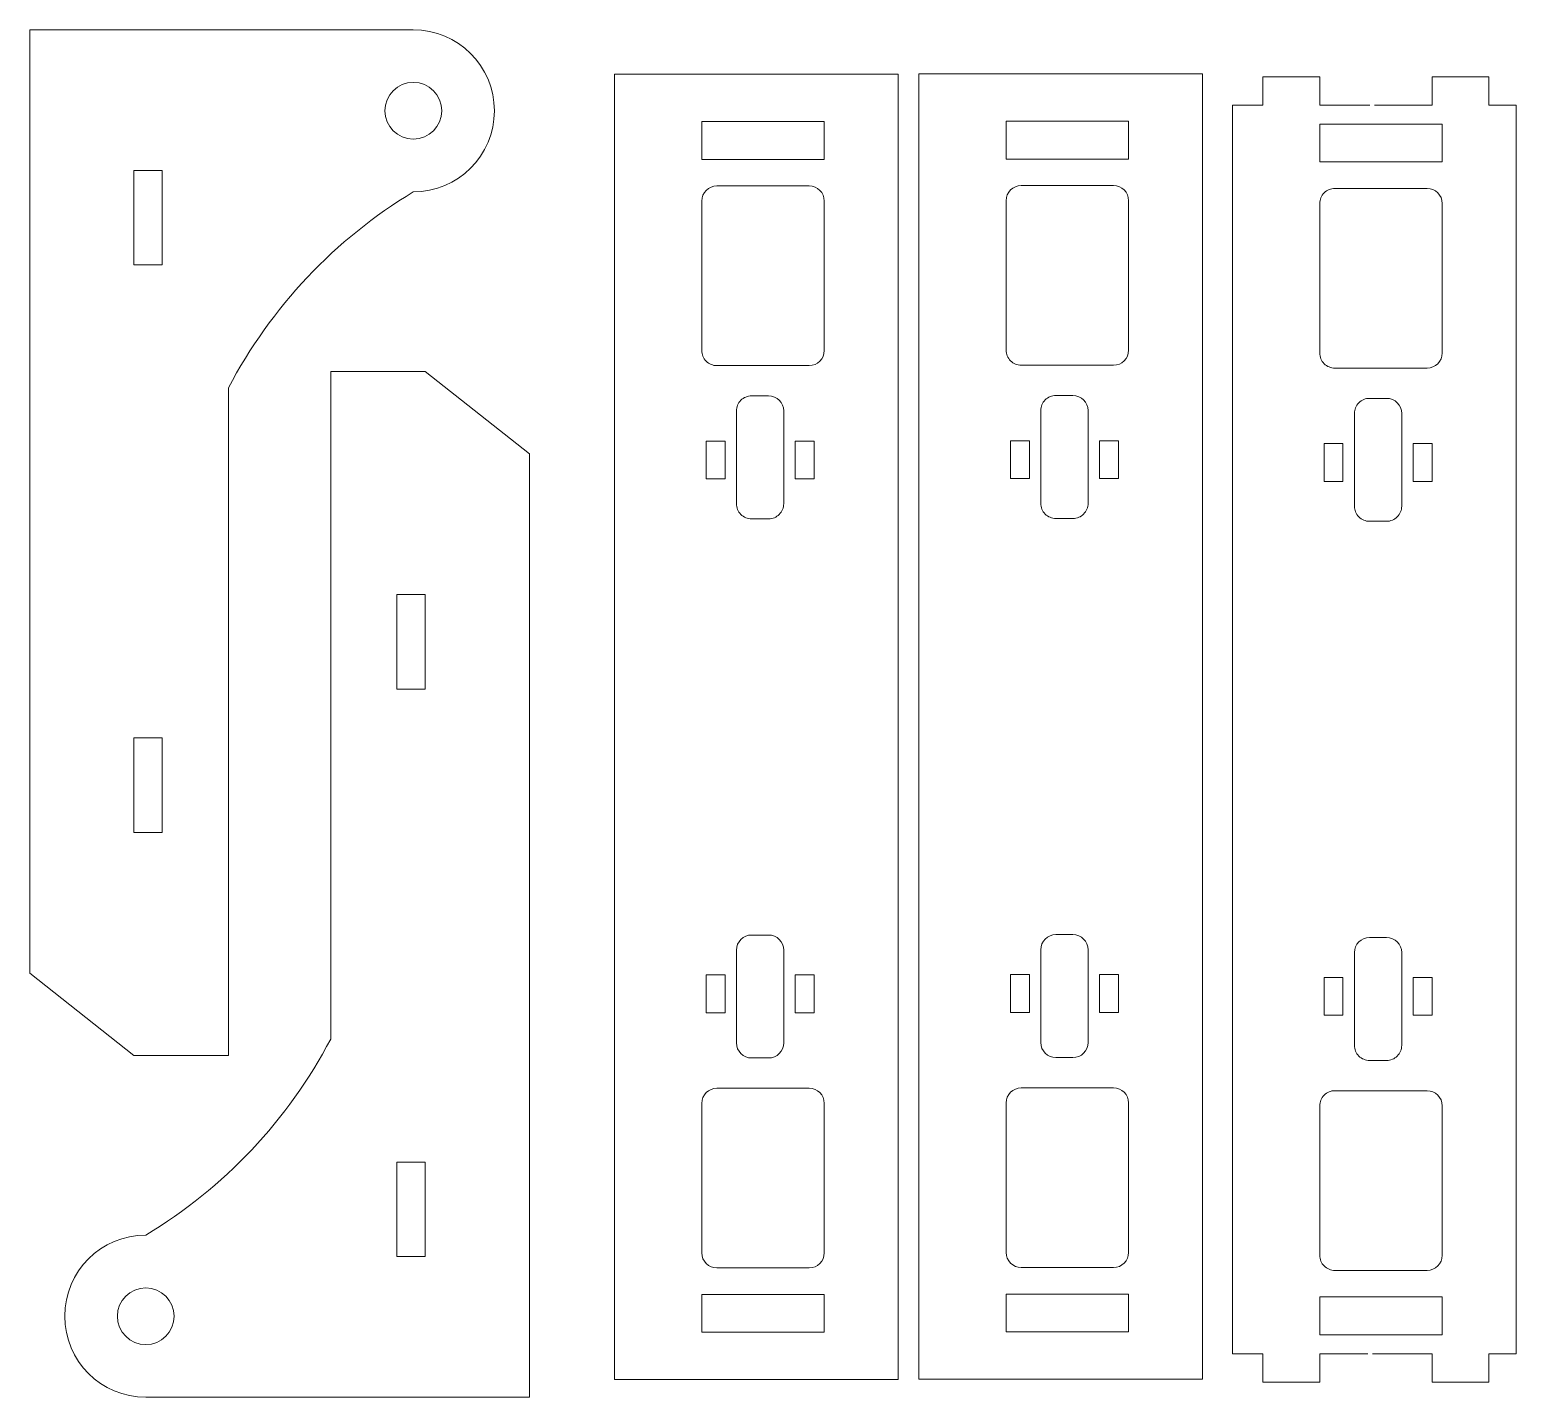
# Model space of a CAD drawing. Header units: centimetres. Extents: x -259 to 261, y 17 to 228.
# Drawn here: x -71.19 to -52.81, y 65.97 to 82.88 of the extents above; entities that cross this region are included whole.
import ezdxf

# ---------------------------------------------------------------- set-up
doc = ezdxf.new("R2010")
doc.units = ezdxf.units.CM
doc.header["$MEASUREMENT"] = 0
doc.layers.add('layer 1', color=7, linetype='Continuous')

msp = doc.modelspace()

# ---------------------------------------------------------------- linework, layer by layer
at = {"layer": 'layer 1', "color": 250, "lineweight": 9}
for points, knots in [([(-66.44834, 82.88438), (-66.44834, 82.88438), (-71.19217, 82.88438), (-71.19217, 82.88438), (-71.19217, 82.88438), (-71.19217, 82.88438), (-71.19217, 71.21527), (-71.19217, 71.21527)], [0, 0, 0, 0, 0.33333333, 0.33333333, 0.33333333, 0.33333333, 1, 1, 1, 1]), ([(-68.73516, 78.45377), (-68.20861, 79.45572), (-67.41771, 80.29474), (-66.44834, 80.87896), (-66.44834, 80.87896), (-65.89453, 80.87896), (-65.44558, 81.32816), (-65.44558, 81.88192), (-65.44558, 81.88192), (-65.44558, 82.43568), (-65.89453, 82.88438), (-66.44834, 82.88438)], [0, 0, 0, 0, 0.25, 0.25, 0.25, 0.25, 0.5, 0.5, 0.5, 0.5, 1, 1, 1, 1]), ([(-66.79928, 81.88192), (-66.79928, 81.68803), (-66.64213, 81.53068), (-66.44834, 81.53068), (-66.44834, 81.53068), (-66.25445, 81.53068), (-66.0973, 81.68803), (-66.0973, 81.88192), (-66.0973, 81.88192), (-66.0973, 82.07581), (-66.25445, 82.23265), (-66.44834, 82.23265), (-66.44834, 82.23265), (-66.64213, 82.23265), (-66.79928, 82.07581), (-66.79928, 81.88192)], [0, 0, 0, 0, 0.2, 0.2, 0.2, 0.2, 0.4, 0.4, 0.4, 0.4, 0.6, 0.6, 0.6, 0.6, 1, 1, 1, 1]), ([(-60.45033, 82.33378), (-60.45033, 82.33378), (-61.49191, 82.33378), (-61.49191, 82.33378), (-61.49191, 82.33378), (-61.49191, 82.33378), (-62.88082, 82.33378), (-62.88082, 82.33378), (-62.88082, 82.33378), (-62.88082, 82.33378), (-63.96035, 82.33378), (-63.96035, 82.33378), (-63.96035, 82.33378), (-63.96035, 82.33378), (-63.96035, 66.18777), (-63.96035, 66.18777), (-63.96035, 66.18777), (-63.96035, 66.18777), (-62.88074, 66.18777), (-62.88074, 66.18777), (-62.88074, 66.18777), (-62.88074, 66.18777), (-61.49191, 66.18777), (-61.49191, 66.18777), (-61.49191, 66.18777), (-61.49191, 66.18777), (-60.45033, 66.18776), (-60.45033, 66.18776), (-60.45033, 66.18776), (-60.45033, 71.56976), (-60.45033, 76.95178), (-60.45033, 82.33378)], [0, 0, 0, 0, 0.11111111, 0.11111111, 0.11111111, 0.11111111, 0.22222222, 0.22222222, 0.22222222, 0.22222222, 0.33333333, 0.33333333, 0.33333333, 0.33333333, 0.44444444, 0.44444444, 0.44444444, 0.44444444, 0.55555556, 0.55555556, 0.55555556, 0.55555556, 0.66666667, 0.66666667, 0.66666667, 0.66666667, 0.77777778, 0.77777778, 0.77777778, 0.77777778, 1, 1, 1, 1]), ([(-56.68649, 82.33822), (-56.68649, 82.33822), (-57.72807, 82.33822), (-57.72807, 82.33822), (-57.72807, 82.33822), (-57.72807, 82.33822), (-59.11698, 82.33822), (-59.11698, 82.33822), (-59.11698, 82.33822), (-59.11698, 82.33822), (-60.19651, 82.33822), (-60.19651, 82.33822), (-60.19651, 82.33822), (-60.19651, 82.33822), (-60.19651, 66.19221), (-60.19651, 66.19221), (-60.19651, 66.19221), (-60.19651, 66.19221), (-59.1169, 66.19221), (-59.1169, 66.19221), (-59.1169, 66.19221), (-59.1169, 66.19221), (-57.72807, 66.19221), (-57.72807, 66.19221), (-57.72807, 66.19221), (-57.72807, 66.19221), (-56.68649, 66.1922), (-56.68649, 66.1922), (-56.68649, 66.1922), (-56.68649, 71.5742), (-56.68649, 76.95622), (-56.68649, 82.33822)], [0, 0, 0, 0, 0.11111111, 0.11111111, 0.11111111, 0.11111111, 0.22222222, 0.22222222, 0.22222222, 0.22222222, 0.33333333, 0.33333333, 0.33333333, 0.33333333, 0.44444444, 0.44444444, 0.44444444, 0.44444444, 0.55555556, 0.55555556, 0.55555556, 0.55555556, 0.66666667, 0.66666667, 0.66666667, 0.66666667, 0.77777778, 0.77777778, 0.77777778, 0.77777778, 1, 1, 1, 1]), ([(-54.62069, 81.95191), (-54.62069, 81.95191), (-55.2383, 81.95191), (-55.2383, 81.95191), (-55.2383, 81.95191), (-55.2383, 81.95191), (-55.2383, 82.30295), (-55.2383, 82.30295), (-55.2383, 82.30295), (-55.2383, 82.30295), (-55.94033, 82.30295), (-55.94033, 82.30295), (-55.94033, 82.30295), (-55.94033, 82.30295), (-55.94033, 81.95191), (-55.94033, 81.95191), (-55.94033, 81.95191), (-55.94033, 81.95191), (-56.31791, 81.95191), (-56.31791, 81.95191), (-56.31791, 81.95191), (-56.31791, 81.95191), (-56.31791, 66.50788), (-56.31791, 66.50788), (-56.31791, 66.50788), (-56.31791, 66.50788), (-55.94033, 66.50788), (-55.94033, 66.50788), (-55.94033, 66.50788), (-55.94033, 66.50788), (-55.94033, 66.15694), (-55.94033, 66.15694), (-55.94033, 66.15694), (-55.94033, 66.15694), (-55.2383, 66.15694), (-55.2383, 66.15694), (-55.2383, 66.15694), (-55.2383, 66.15694), (-55.2383, 66.50788), (-55.2383, 66.50788), (-55.2383, 66.50788), (-55.2383, 66.50788), (-54.6453, 66.50788), (-54.6453, 66.50788)], [0, 0, 0, 0, 0.08333333, 0.08333333, 0.08333333, 0.08333333, 0.16666667, 0.16666667, 0.16666667, 0.16666667, 0.25, 0.25, 0.25, 0.25, 0.33333333, 0.33333333, 0.33333333, 0.33333333, 0.41666667, 0.41666667, 0.41666667, 0.41666667, 0.5, 0.5, 0.5, 0.5, 0.58333333, 0.58333333, 0.58333333, 0.58333333, 0.66666667, 0.66666667, 0.66666667, 0.66666667, 0.75, 0.75, 0.75, 0.75, 0.83333333, 0.83333333, 0.83333333, 0.83333333, 1, 1, 1, 1]), ([(-54.58531, 66.50788), (-54.58531, 66.50788), (-53.84968, 66.50788), (-53.84968, 66.50788), (-53.84968, 66.50788), (-53.84968, 66.50788), (-53.84968, 66.15694), (-53.84968, 66.15694), (-53.84968, 66.15694), (-53.84968, 66.15694), (-53.14771, 66.15694), (-53.14771, 66.15694), (-53.14771, 66.15694), (-53.14771, 66.15694), (-53.14771, 66.50788), (-53.14771, 66.50788), (-53.14771, 66.50788), (-53.14771, 66.50788), (-52.80789, 66.50788), (-52.80789, 66.50788), (-52.80789, 66.50788), (-52.80789, 66.50788), (-52.80789, 81.95191), (-52.80789, 81.95191), (-52.80789, 81.95191), (-52.80789, 81.95191), (-53.14771, 81.95191), (-53.14771, 81.95191), (-53.14771, 81.95191), (-53.14771, 81.95191), (-53.14771, 82.30295), (-53.14771, 82.30295), (-53.14771, 82.30295), (-53.14771, 82.30295), (-53.84968, 82.30295), (-53.84968, 82.30295), (-53.84968, 82.30295), (-53.84968, 82.30295), (-53.84968, 81.95191), (-53.84968, 81.95191), (-53.84968, 81.95191), (-53.84968, 81.95191), (-54.56069, 81.95191), (-54.56069, 81.95191)], [0, 0, 0, 0, 0.08333333, 0.08333333, 0.08333333, 0.08333333, 0.16666667, 0.16666667, 0.16666667, 0.16666667, 0.25, 0.25, 0.25, 0.25, 0.33333333, 0.33333333, 0.33333333, 0.33333333, 0.41666667, 0.41666667, 0.41666667, 0.41666667, 0.5, 0.5, 0.5, 0.5, 0.58333333, 0.58333333, 0.58333333, 0.58333333, 0.66666667, 0.66666667, 0.66666667, 0.66666667, 0.75, 0.75, 0.75, 0.75, 0.83333333, 0.83333333, 0.83333333, 0.83333333, 1, 1, 1, 1]), ([(-61.36594, 81.28076), (-61.36594, 81.28076), (-62.88074, 81.28076), (-62.88074, 81.28076), (-62.88074, 81.28076), (-62.88074, 81.28076), (-62.88074, 81.7488), (-62.88074, 81.7488), (-62.88074, 81.7488), (-62.88074, 81.7488), (-61.36594, 81.7488), (-61.36594, 81.7488), (-61.36594, 81.7488), (-61.36594, 81.7488), (-61.36594, 81.28076), (-61.36594, 81.28076)], [0, 0, 0, 0, 0.2, 0.2, 0.2, 0.2, 0.4, 0.4, 0.4, 0.4, 0.6, 0.6, 0.6, 0.6, 1, 1, 1, 1]), ([(-57.6021, 81.2852), (-57.6021, 81.2852), (-59.1169, 81.2852), (-59.1169, 81.2852), (-59.1169, 81.2852), (-59.1169, 81.2852), (-59.1169, 81.75324), (-59.1169, 81.75324), (-59.1169, 81.75324), (-59.1169, 81.75324), (-57.6021, 81.75324), (-57.6021, 81.75324), (-57.6021, 81.75324), (-57.6021, 81.75324), (-57.6021, 81.2852), (-57.6021, 81.2852)], [0, 0, 0, 0, 0.2, 0.2, 0.2, 0.2, 0.4, 0.4, 0.4, 0.4, 0.6, 0.6, 0.6, 0.6, 1, 1, 1, 1]), ([(-55.2383, 81.71797), (-55.2383, 81.71797), (-53.7235, 81.71797), (-53.7235, 81.71797), (-53.7235, 81.71797), (-53.7235, 81.71797), (-53.7235, 81.24993), (-53.7235, 81.24993), (-53.7235, 81.24993), (-53.7235, 81.24993), (-55.2383, 81.24993), (-55.2383, 81.24993), (-55.2383, 81.24993), (-55.2383, 81.24993), (-55.2383, 81.71797), (-55.2383, 81.71797)], [0, 0, 0, 0, 0.2, 0.2, 0.2, 0.2, 0.4, 0.4, 0.4, 0.4, 0.6, 0.6, 0.6, 0.6, 1, 1, 1, 1]), ([(-69.90517, 81.14492), (-69.90517, 81.14492), (-69.90517, 79.97497), (-69.90517, 79.97497), (-69.90517, 79.97497), (-69.90517, 79.97497), (-69.55418, 79.97497), (-69.55418, 79.97497), (-69.55418, 79.97497), (-69.55418, 79.97497), (-69.55418, 81.14492), (-69.55418, 81.14492), (-69.55418, 81.14492), (-69.55418, 81.14492), (-69.90517, 81.14492), (-69.90517, 81.14492)], [0, 0, 0, 0, 0.2, 0.2, 0.2, 0.2, 0.4, 0.4, 0.4, 0.4, 0.6, 0.6, 0.6, 0.6, 1, 1, 1, 1]), ([(-61.36594, 78.91674), (-61.36594, 78.91674), (-61.36594, 80.76532), (-61.36594, 80.76532), (-61.36594, 80.76532), (-61.36594, 80.86872), (-61.44979, 80.95252), (-61.55313, 80.95252), (-61.55313, 80.95252), (-61.55313, 80.95252), (-62.69355, 80.95252), (-62.69355, 80.95252), (-62.69355, 80.95252), (-62.79691, 80.95252), (-62.88074, 80.86868), (-62.88074, 80.76532), (-62.88074, 80.76532), (-62.88074, 80.76532), (-62.88074, 78.91674), (-62.88074, 78.91674), (-62.88074, 78.91674), (-62.88074, 78.86705), (-62.86105, 78.81944), (-62.82592, 78.78437), (-62.82592, 78.78437), (-62.79085, 78.74929), (-62.74324, 78.72955), (-62.69355, 78.72955), (-62.69355, 78.72955), (-62.69355, 78.72955), (-61.55313, 78.72955), (-61.55313, 78.72955), (-61.55313, 78.72955), (-61.44979, 78.72955), (-61.36594, 78.81335), (-61.36594, 78.91674)], [0, 0, 0, 0, 0.1, 0.1, 0.1, 0.1, 0.2, 0.2, 0.2, 0.2, 0.3, 0.3, 0.3, 0.3, 0.4, 0.4, 0.4, 0.4, 0.5, 0.5, 0.5, 0.5, 0.6, 0.6, 0.6, 0.6, 0.7, 0.7, 0.7, 0.7, 0.8, 0.8, 0.8, 0.8, 1, 1, 1, 1]), ([(-57.6021, 78.92118), (-57.6021, 78.92118), (-57.6021, 80.76976), (-57.6021, 80.76976), (-57.6021, 80.76976), (-57.6021, 80.87316), (-57.68595, 80.95696), (-57.78929, 80.95696), (-57.78929, 80.95696), (-57.78929, 80.95696), (-58.92971, 80.95696), (-58.92971, 80.95696), (-58.92971, 80.95696), (-59.03307, 80.95696), (-59.1169, 80.87312), (-59.1169, 80.76976), (-59.1169, 80.76976), (-59.1169, 80.76976), (-59.1169, 78.92118), (-59.1169, 78.92118), (-59.1169, 78.92118), (-59.1169, 78.87149), (-59.09721, 78.82388), (-59.06208, 78.78881), (-59.06208, 78.78881), (-59.02701, 78.75373), (-58.9794, 78.73399), (-58.92971, 78.73399), (-58.92971, 78.73399), (-58.92971, 78.73399), (-57.78929, 78.73399), (-57.78929, 78.73399), (-57.78929, 78.73399), (-57.68595, 78.73399), (-57.6021, 78.81779), (-57.6021, 78.92118)], [0, 0, 0, 0, 0.1, 0.1, 0.1, 0.1, 0.2, 0.2, 0.2, 0.2, 0.3, 0.3, 0.3, 0.3, 0.4, 0.4, 0.4, 0.4, 0.5, 0.5, 0.5, 0.5, 0.6, 0.6, 0.6, 0.6, 0.7, 0.7, 0.7, 0.7, 0.8, 0.8, 0.8, 0.8, 1, 1, 1, 1]), ([(-55.05111, 80.92169), (-55.1008, 80.92169), (-55.14841, 80.90199), (-55.18348, 80.86687), (-55.18348, 80.86687), (-55.21861, 80.8318), (-55.2383, 80.78418), (-55.2383, 80.73449)], [0, 0, 0, 0, 0.33333333, 0.33333333, 0.33333333, 0.33333333, 1, 1, 1, 1]), ([(-55.2383, 78.88591), (-55.2383, 78.83622), (-55.21861, 78.78861), (-55.18348, 78.75354), (-55.18348, 78.75354), (-55.14841, 78.71846), (-55.1008, 78.69872), (-55.05111, 78.69872)], [0, 0, 0, 0, 0.33333333, 0.33333333, 0.33333333, 0.33333333, 1, 1, 1, 1]), ([(-69.7567, 65.96909), (-69.7567, 65.96909), (-65.01292, 65.96909), (-65.01292, 65.96909), (-65.01292, 65.96909), (-65.01292, 65.96909), (-65.01292, 77.63814), (-65.01292, 77.63814), (-65.01292, 77.63814), (-65.01292, 77.63814), (-66.30013, 78.65588), (-66.30013, 78.65588), (-66.30013, 78.65588), (-66.30013, 78.65588), (-67.47009, 78.65588), (-67.47009, 78.65588), (-67.47009, 78.65588), (-67.47009, 78.65588), (-67.47009, 70.39984), (-67.47009, 70.39984)], [0, 0, 0, 0, 0.16666667, 0.16666667, 0.16666667, 0.16666667, 0.33333333, 0.33333333, 0.33333333, 0.33333333, 0.5, 0.5, 0.5, 0.5, 0.66666667, 0.66666667, 0.66666667, 0.66666667, 1, 1, 1, 1]), ([(-71.19217, 71.21527), (-71.19217, 71.21527), (-69.90517, 70.19759), (-69.90517, 70.19759), (-69.90517, 70.19759), (-69.90517, 70.19759), (-68.73516, 70.19759), (-68.73516, 70.19759), (-68.73516, 70.19759), (-68.73516, 70.19759), (-68.73516, 78.45377), (-68.73516, 78.45377)], [0, 0, 0, 0, 0.25, 0.25, 0.25, 0.25, 0.5, 0.5, 0.5, 0.5, 1, 1, 1, 1]), ([(-62.26506, 76.83473), (-62.3147, 76.83473), (-62.36231, 76.85447), (-62.39743, 76.88955), (-62.39743, 76.88955), (-62.4325, 76.92472), (-62.4522, 76.97228), (-62.4522, 77.02197), (-62.4522, 77.02197), (-62.4522, 77.02197), (-62.4522, 78.16853), (-62.4522, 78.16853), (-62.4522, 78.16853), (-62.4522, 78.21822), (-62.4325, 78.26583), (-62.39743, 78.30095), (-62.39743, 78.30095), (-62.36231, 78.33603), (-62.3147, 78.35577), (-62.26506, 78.35577), (-62.26506, 78.35577), (-62.26506, 78.35577), (-62.05441, 78.35577), (-62.05441, 78.35577), (-62.05441, 78.35577), (-61.95107, 78.35577), (-61.86722, 78.27197), (-61.86722, 78.16853), (-61.86722, 78.16853), (-61.86722, 78.16853), (-61.86722, 77.02197), (-61.86722, 77.02197), (-61.86722, 77.02197), (-61.86722, 76.97228), (-61.88696, 76.92472), (-61.92209, 76.88955), (-61.92209, 76.88955), (-61.95721, 76.85447), (-62.00477, 76.83473), (-62.05441, 76.83473), (-62.05441, 76.83473), (-62.05441, 76.83473), (-62.26506, 76.83473), (-62.26506, 76.83473)], [0, 0, 0, 0, 0.08333333, 0.08333333, 0.08333333, 0.08333333, 0.16666667, 0.16666667, 0.16666667, 0.16666667, 0.25, 0.25, 0.25, 0.25, 0.33333333, 0.33333333, 0.33333333, 0.33333333, 0.41666667, 0.41666667, 0.41666667, 0.41666667, 0.5, 0.5, 0.5, 0.5, 0.58333333, 0.58333333, 0.58333333, 0.58333333, 0.66666667, 0.66666667, 0.66666667, 0.66666667, 0.75, 0.75, 0.75, 0.75, 0.83333333, 0.83333333, 0.83333333, 0.83333333, 1, 1, 1, 1]), ([(-58.50122, 76.83917), (-58.55086, 76.83917), (-58.59847, 76.85891), (-58.63359, 76.89399), (-58.63359, 76.89399), (-58.66866, 76.92916), (-58.68836, 76.97672), (-58.68836, 77.02641), (-58.68836, 77.02641), (-58.68836, 77.02641), (-58.68836, 78.17297), (-58.68836, 78.17297), (-58.68836, 78.17297), (-58.68836, 78.22266), (-58.66866, 78.27027), (-58.63359, 78.30539), (-58.63359, 78.30539), (-58.59847, 78.34047), (-58.55086, 78.36021), (-58.50122, 78.36021), (-58.50122, 78.36021), (-58.50122, 78.36021), (-58.29057, 78.36021), (-58.29057, 78.36021), (-58.29057, 78.36021), (-58.18723, 78.36021), (-58.10338, 78.27641), (-58.10338, 78.17297), (-58.10338, 78.17297), (-58.10338, 78.17297), (-58.10338, 77.02641), (-58.10338, 77.02641), (-58.10338, 77.02641), (-58.10338, 76.97672), (-58.12312, 76.92916), (-58.15825, 76.89399), (-58.15825, 76.89399), (-58.19337, 76.85891), (-58.24093, 76.83917), (-58.29057, 76.83917), (-58.29057, 76.83917), (-58.29057, 76.83917), (-58.50122, 76.83917), (-58.50122, 76.83917)], [0, 0, 0, 0, 0.08333333, 0.08333333, 0.08333333, 0.08333333, 0.16666667, 0.16666667, 0.16666667, 0.16666667, 0.25, 0.25, 0.25, 0.25, 0.33333333, 0.33333333, 0.33333333, 0.33333333, 0.41666667, 0.41666667, 0.41666667, 0.41666667, 0.5, 0.5, 0.5, 0.5, 0.58333333, 0.58333333, 0.58333333, 0.58333333, 0.66666667, 0.66666667, 0.66666667, 0.66666667, 0.75, 0.75, 0.75, 0.75, 0.83333333, 0.83333333, 0.83333333, 0.83333333, 1, 1, 1, 1]), ([(-54.80976, 78.1377), (-54.80976, 78.18739), (-54.79006, 78.235), (-54.75499, 78.27012), (-54.75499, 78.27012), (-54.71987, 78.3052), (-54.67226, 78.32494), (-54.62262, 78.32494)], [0, 0, 0, 0, 0.33333333, 0.33333333, 0.33333333, 0.33333333, 1, 1, 1, 1]), ([(-62.59335, 77.32809), (-62.59335, 77.32809), (-62.59335, 77.79607), (-62.59335, 77.79607), (-62.59335, 77.79607), (-62.59335, 77.79607), (-62.82734, 77.79607), (-62.82734, 77.79607), (-62.82734, 77.79607), (-62.82734, 77.79607), (-62.82734, 77.32809), (-62.82734, 77.32809), (-62.82734, 77.32809), (-62.82734, 77.32809), (-62.59335, 77.32809), (-62.59335, 77.32809)], [0, 0, 0, 0, 0.2, 0.2, 0.2, 0.2, 0.4, 0.4, 0.4, 0.4, 0.6, 0.6, 0.6, 0.6, 1, 1, 1, 1]), ([(-61.49212, 77.32809), (-61.49212, 77.32809), (-61.72616, 77.32809), (-61.72616, 77.32809), (-61.72616, 77.32809), (-61.72616, 77.32809), (-61.72616, 77.79607), (-61.72616, 77.79607), (-61.72616, 77.79607), (-61.72616, 77.79607), (-61.49212, 77.79607), (-61.49212, 77.79607), (-61.49212, 77.79607), (-61.49212, 77.79607), (-61.49212, 77.32809), (-61.49212, 77.32809)], [0, 0, 0, 0, 0.2, 0.2, 0.2, 0.2, 0.4, 0.4, 0.4, 0.4, 0.6, 0.6, 0.6, 0.6, 1, 1, 1, 1]), ([(-58.82951, 77.33253), (-58.82951, 77.33253), (-58.82951, 77.80051), (-58.82951, 77.80051), (-58.82951, 77.80051), (-58.82951, 77.80051), (-59.0635, 77.80051), (-59.0635, 77.80051), (-59.0635, 77.80051), (-59.0635, 77.80051), (-59.0635, 77.33253), (-59.0635, 77.33253), (-59.0635, 77.33253), (-59.0635, 77.33253), (-58.82951, 77.33253), (-58.82951, 77.33253)], [0, 0, 0, 0, 0.2, 0.2, 0.2, 0.2, 0.4, 0.4, 0.4, 0.4, 0.6, 0.6, 0.6, 0.6, 1, 1, 1, 1]), ([(-57.72828, 77.33253), (-57.72828, 77.33253), (-57.96232, 77.33253), (-57.96232, 77.33253), (-57.96232, 77.33253), (-57.96232, 77.33253), (-57.96232, 77.80051), (-57.96232, 77.80051), (-57.96232, 77.80051), (-57.96232, 77.80051), (-57.72828, 77.80051), (-57.72828, 77.80051), (-57.72828, 77.80051), (-57.72828, 77.80051), (-57.72828, 77.33253), (-57.72828, 77.33253)], [0, 0, 0, 0, 0.2, 0.2, 0.2, 0.2, 0.4, 0.4, 0.4, 0.4, 0.6, 0.6, 0.6, 0.6, 1, 1, 1, 1]), ([(-54.95091, 77.76524), (-54.95091, 77.76524), (-55.1849, 77.76524), (-55.1849, 77.76524), (-55.1849, 77.76524), (-55.1849, 77.76524), (-55.1849, 77.29726), (-55.1849, 77.29726), (-55.1849, 77.29726), (-55.1849, 77.29726), (-54.95091, 77.29726), (-54.95091, 77.29726), (-54.95091, 77.29726), (-54.95091, 77.29726), (-54.95091, 77.76524), (-54.95091, 77.76524)], [0, 0, 0, 0, 0.2, 0.2, 0.2, 0.2, 0.4, 0.4, 0.4, 0.4, 0.6, 0.6, 0.6, 0.6, 1, 1, 1, 1]), ([(-54.08372, 77.76524), (-54.08372, 77.76524), (-53.84968, 77.76524), (-53.84968, 77.76524), (-53.84968, 77.76524), (-53.84968, 77.76524), (-53.84968, 77.29726), (-53.84968, 77.29726), (-53.84968, 77.29726), (-53.84968, 77.29726), (-54.08372, 77.29726), (-54.08372, 77.29726), (-54.08372, 77.29726), (-54.08372, 77.29726), (-54.08372, 77.76524), (-54.08372, 77.76524)], [0, 0, 0, 0, 0.2, 0.2, 0.2, 0.2, 0.4, 0.4, 0.4, 0.4, 0.6, 0.6, 0.6, 0.6, 1, 1, 1, 1]), ([(-54.62262, 76.8039), (-54.67226, 76.8039), (-54.71987, 76.82364), (-54.75499, 76.85872), (-54.75499, 76.85872), (-54.79006, 76.89389), (-54.80976, 76.94145), (-54.80976, 76.99114)], [0, 0, 0, 0, 0.33333333, 0.33333333, 0.33333333, 0.33333333, 1, 1, 1, 1]), ([(-54.22478, 76.99114), (-54.22478, 76.94145), (-54.24452, 76.89389), (-54.27965, 76.85872), (-54.27965, 76.85872), (-54.31477, 76.82364), (-54.36233, 76.8039), (-54.41197, 76.8039)], [0, 0, 0, 0, 0.33333333, 0.33333333, 0.33333333, 0.33333333, 1, 1, 1, 1]), ([(-66.65086, 74.72838), (-66.65086, 74.72838), (-66.65086, 75.89838), (-66.65086, 75.89838), (-66.65086, 75.89838), (-66.65086, 75.89838), (-66.30013, 75.89838), (-66.30013, 75.89838), (-66.30013, 75.89838), (-66.30013, 75.89838), (-66.30013, 74.72838), (-66.30013, 74.72838), (-66.30013, 74.72838), (-66.30013, 74.72838), (-66.65086, 74.72838), (-66.65086, 74.72838)], [0, 0, 0, 0, 0.2, 0.2, 0.2, 0.2, 0.4, 0.4, 0.4, 0.4, 0.6, 0.6, 0.6, 0.6, 1, 1, 1, 1]), ([(-69.55418, 74.12519), (-69.55418, 74.12519), (-69.55418, 72.95523), (-69.55418, 72.95523), (-69.55418, 72.95523), (-69.55418, 72.95523), (-69.90517, 72.95523), (-69.90517, 72.95523), (-69.90517, 72.95523), (-69.90517, 72.95523), (-69.90517, 74.12519), (-69.90517, 74.12519), (-69.90517, 74.12519), (-69.90517, 74.12519), (-69.55418, 74.12519), (-69.55418, 74.12519)], [0, 0, 0, 0, 0.2, 0.2, 0.2, 0.2, 0.4, 0.4, 0.4, 0.4, 0.6, 0.6, 0.6, 0.6, 1, 1, 1, 1]), ([(-62.26506, 70.16572), (-62.36818, 70.16572), (-62.4522, 70.24953), (-62.4522, 70.35297), (-62.4522, 70.35297), (-62.4522, 70.35297), (-62.4522, 71.49958), (-62.4522, 71.49958), (-62.4522, 71.49958), (-62.4522, 71.60292), (-62.36845, 71.68677), (-62.26506, 71.68677), (-62.26506, 71.68677), (-62.26506, 71.68677), (-62.05441, 71.68677), (-62.05441, 71.68677), (-62.05441, 71.68677), (-61.95107, 71.68677), (-61.86722, 71.60292), (-61.86722, 71.49958), (-61.86722, 71.49958), (-61.86722, 71.49958), (-61.86722, 70.35297), (-61.86722, 70.35297), (-61.86722, 70.35297), (-61.86722, 70.24963), (-61.95134, 70.16572), (-62.05441, 70.16572), (-62.05441, 70.16572), (-62.05441, 70.16572), (-62.26506, 70.16572), (-62.26506, 70.16572)], [0, 0, 0, 0, 0.11111111, 0.11111111, 0.11111111, 0.11111111, 0.22222222, 0.22222222, 0.22222222, 0.22222222, 0.33333333, 0.33333333, 0.33333333, 0.33333333, 0.44444444, 0.44444444, 0.44444444, 0.44444444, 0.55555556, 0.55555556, 0.55555556, 0.55555556, 0.66666667, 0.66666667, 0.66666667, 0.66666667, 0.77777778, 0.77777778, 0.77777778, 0.77777778, 1, 1, 1, 1]), ([(-58.50122, 70.17016), (-58.60434, 70.17016), (-58.68836, 70.25397), (-58.68836, 70.35741), (-58.68836, 70.35741), (-58.68836, 70.35741), (-58.68836, 71.50402), (-58.68836, 71.50402), (-58.68836, 71.50402), (-58.68836, 71.60736), (-58.60461, 71.69121), (-58.50122, 71.69121), (-58.50122, 71.69121), (-58.50122, 71.69121), (-58.29057, 71.69121), (-58.29057, 71.69121), (-58.29057, 71.69121), (-58.18723, 71.69121), (-58.10338, 71.60736), (-58.10338, 71.50402), (-58.10338, 71.50402), (-58.10338, 71.50402), (-58.10338, 70.35741), (-58.10338, 70.35741), (-58.10338, 70.35741), (-58.10338, 70.25407), (-58.1875, 70.17016), (-58.29057, 70.17016), (-58.29057, 70.17016), (-58.29057, 70.17016), (-58.50122, 70.17016), (-58.50122, 70.17016)], [0, 0, 0, 0, 0.11111111, 0.11111111, 0.11111111, 0.11111111, 0.22222222, 0.22222222, 0.22222222, 0.22222222, 0.33333333, 0.33333333, 0.33333333, 0.33333333, 0.44444444, 0.44444444, 0.44444444, 0.44444444, 0.55555556, 0.55555556, 0.55555556, 0.55555556, 0.66666667, 0.66666667, 0.66666667, 0.66666667, 0.77777778, 0.77777778, 0.77777778, 0.77777778, 1, 1, 1, 1]), ([(-62.59335, 70.72548), (-62.59335, 70.72548), (-62.59335, 71.19346), (-62.59335, 71.19346), (-62.59335, 71.19346), (-62.59335, 71.19346), (-62.82734, 71.19346), (-62.82734, 71.19346), (-62.82734, 71.19346), (-62.82734, 71.19346), (-62.82734, 70.72548), (-62.82734, 70.72548), (-62.82734, 70.72548), (-62.82734, 70.72548), (-62.59335, 70.72548), (-62.59335, 70.72548)], [0, 0, 0, 0, 0.2, 0.2, 0.2, 0.2, 0.4, 0.4, 0.4, 0.4, 0.6, 0.6, 0.6, 0.6, 1, 1, 1, 1]), ([(-61.49212, 70.72548), (-61.49212, 70.72548), (-61.72616, 70.72548), (-61.72616, 70.72548), (-61.72616, 70.72548), (-61.72616, 70.72548), (-61.72616, 71.19346), (-61.72616, 71.19346), (-61.72616, 71.19346), (-61.72616, 71.19346), (-61.49212, 71.19346), (-61.49212, 71.19346), (-61.49212, 71.19346), (-61.49212, 71.19346), (-61.49212, 70.72548), (-61.49212, 70.72548)], [0, 0, 0, 0, 0.2, 0.2, 0.2, 0.2, 0.4, 0.4, 0.4, 0.4, 0.6, 0.6, 0.6, 0.6, 1, 1, 1, 1]), ([(-58.82951, 70.72992), (-58.82951, 70.72992), (-58.82951, 71.1979), (-58.82951, 71.1979), (-58.82951, 71.1979), (-58.82951, 71.1979), (-59.0635, 71.1979), (-59.0635, 71.1979), (-59.0635, 71.1979), (-59.0635, 71.1979), (-59.0635, 70.72992), (-59.0635, 70.72992), (-59.0635, 70.72992), (-59.0635, 70.72992), (-58.82951, 70.72992), (-58.82951, 70.72992)], [0, 0, 0, 0, 0.2, 0.2, 0.2, 0.2, 0.4, 0.4, 0.4, 0.4, 0.6, 0.6, 0.6, 0.6, 1, 1, 1, 1]), ([(-57.72828, 70.72992), (-57.72828, 70.72992), (-57.96232, 70.72992), (-57.96232, 70.72992), (-57.96232, 70.72992), (-57.96232, 70.72992), (-57.96232, 71.1979), (-57.96232, 71.1979), (-57.96232, 71.1979), (-57.96232, 71.1979), (-57.72828, 71.1979), (-57.72828, 71.1979), (-57.72828, 71.1979), (-57.72828, 71.1979), (-57.72828, 70.72992), (-57.72828, 70.72992)], [0, 0, 0, 0, 0.2, 0.2, 0.2, 0.2, 0.4, 0.4, 0.4, 0.4, 0.6, 0.6, 0.6, 0.6, 1, 1, 1, 1]), ([(-55.1849, 71.16263), (-55.1849, 71.16263), (-55.1849, 70.69465), (-55.1849, 70.69465), (-55.1849, 70.69465), (-55.1849, 70.69465), (-54.95091, 70.69465), (-54.95091, 70.69465), (-54.95091, 70.69465), (-54.95091, 70.69465), (-54.95091, 71.16263), (-54.95091, 71.16263), (-54.95091, 71.16263), (-54.95091, 71.16263), (-55.1849, 71.16263), (-55.1849, 71.16263)], [0, 0, 0, 0, 0.2, 0.2, 0.2, 0.2, 0.4, 0.4, 0.4, 0.4, 0.6, 0.6, 0.6, 0.6, 1, 1, 1, 1]), ([(-54.08372, 71.16263), (-54.08372, 71.16263), (-53.84968, 71.16263), (-53.84968, 71.16263), (-53.84968, 71.16263), (-53.84968, 71.16263), (-53.84968, 70.69465), (-53.84968, 70.69465), (-53.84968, 70.69465), (-53.84968, 70.69465), (-54.08372, 70.69465), (-54.08372, 70.69465), (-54.08372, 70.69465), (-54.08372, 70.69465), (-54.08372, 71.16263), (-54.08372, 71.16263)], [0, 0, 0, 0, 0.2, 0.2, 0.2, 0.2, 0.4, 0.4, 0.4, 0.4, 0.6, 0.6, 0.6, 0.6, 1, 1, 1, 1]), ([(-54.62262, 70.13489), (-54.67226, 70.13489), (-54.71987, 70.15469), (-54.75499, 70.18981), (-54.75499, 70.18981), (-54.79006, 70.22489), (-54.80976, 70.27245), (-54.80976, 70.32214)], [0, 0, 0, 0, 0.33333333, 0.33333333, 0.33333333, 0.33333333, 1, 1, 1, 1]), ([(-54.22478, 70.32214), (-54.22478, 70.27245), (-54.24452, 70.22489), (-54.27965, 70.18981), (-54.27965, 70.18981), (-54.31477, 70.15469), (-54.36233, 70.13489), (-54.41197, 70.13489)], [0, 0, 0, 0, 0.33333333, 0.33333333, 0.33333333, 0.33333333, 1, 1, 1, 1]), ([(-61.55313, 67.56893), (-61.44979, 67.56893), (-61.36594, 67.65283), (-61.36594, 67.75616), (-61.36594, 67.75616), (-61.36594, 67.75616), (-61.36594, 69.60475), (-61.36594, 69.60475), (-61.36594, 69.60475), (-61.36594, 69.70814), (-61.44979, 69.79195), (-61.55313, 69.79195), (-61.55313, 69.79195), (-61.55313, 69.79195), (-62.69355, 69.79195), (-62.69355, 69.79195), (-62.69355, 69.79195), (-62.79692, 69.79195), (-62.88074, 69.7081), (-62.88074, 69.60475), (-62.88074, 69.60475), (-62.88074, 69.60475), (-62.88074, 67.75616), (-62.88074, 67.75616), (-62.88074, 67.75616), (-62.88074, 67.65282), (-62.79675, 67.56893), (-62.69355, 67.56893), (-62.69355, 67.56893), (-62.69355, 67.56893), (-61.55313, 67.56893), (-61.55313, 67.56893)], [0, 0, 0, 0, 0.11111111, 0.11111111, 0.11111111, 0.11111111, 0.22222222, 0.22222222, 0.22222222, 0.22222222, 0.33333333, 0.33333333, 0.33333333, 0.33333333, 0.44444444, 0.44444444, 0.44444444, 0.44444444, 0.55555556, 0.55555556, 0.55555556, 0.55555556, 0.66666667, 0.66666667, 0.66666667, 0.66666667, 0.77777778, 0.77777778, 0.77777778, 0.77777778, 1, 1, 1, 1]), ([(-57.78929, 67.57337), (-57.68595, 67.57337), (-57.6021, 67.65727), (-57.6021, 67.7606), (-57.6021, 67.7606), (-57.6021, 67.7606), (-57.6021, 69.60919), (-57.6021, 69.60919), (-57.6021, 69.60919), (-57.6021, 69.71258), (-57.68595, 69.79639), (-57.78929, 69.79639), (-57.78929, 69.79639), (-57.78929, 69.79639), (-58.92971, 69.79639), (-58.92971, 69.79639), (-58.92971, 69.79639), (-59.03308, 69.79639), (-59.1169, 69.71254), (-59.1169, 69.60919), (-59.1169, 69.60919), (-59.1169, 69.60919), (-59.1169, 67.7606), (-59.1169, 67.7606), (-59.1169, 67.7606), (-59.1169, 67.65726), (-59.03291, 67.57337), (-58.92971, 67.57337), (-58.92971, 67.57337), (-58.92971, 67.57337), (-57.78929, 67.57337), (-57.78929, 67.57337)], [0, 0, 0, 0, 0.11111111, 0.11111111, 0.11111111, 0.11111111, 0.22222222, 0.22222222, 0.22222222, 0.22222222, 0.33333333, 0.33333333, 0.33333333, 0.33333333, 0.44444444, 0.44444444, 0.44444444, 0.44444444, 0.55555556, 0.55555556, 0.55555556, 0.55555556, 0.66666667, 0.66666667, 0.66666667, 0.66666667, 0.77777778, 0.77777778, 0.77777778, 0.77777778, 1, 1, 1, 1]), ([(-55.05111, 69.76112), (-55.1008, 69.76112), (-55.14841, 69.74142), (-55.18348, 69.7063), (-55.18348, 69.7063), (-55.21861, 69.67123), (-55.2383, 69.62357), (-55.2383, 69.57392)], [0, 0, 0, 0, 0.33333333, 0.33333333, 0.33333333, 0.33333333, 1, 1, 1, 1]), ([(-66.65086, 68.8788), (-66.65086, 68.8788), (-66.65086, 67.70884), (-66.65086, 67.70884), (-66.65086, 67.70884), (-66.65086, 67.70884), (-66.30013, 67.70884), (-66.30013, 67.70884), (-66.30013, 67.70884), (-66.30013, 67.70884), (-66.30013, 68.8788), (-66.30013, 68.8788), (-66.30013, 68.8788), (-66.30013, 68.8788), (-66.65086, 68.8788), (-66.65086, 68.8788)], [0, 0, 0, 0, 0.2, 0.2, 0.2, 0.2, 0.4, 0.4, 0.4, 0.4, 0.6, 0.6, 0.6, 0.6, 1, 1, 1, 1]), ([(-69.7567, 67.97451), (-70.31046, 67.97451), (-70.75967, 67.52556), (-70.75967, 66.9718), (-70.75967, 66.9718), (-70.75967, 66.41804), (-70.31046, 65.96909), (-69.7567, 65.96909)], [0, 0, 0, 0, 0.33333333, 0.33333333, 0.33333333, 0.33333333, 1, 1, 1, 1]), ([(-55.2383, 67.72534), (-55.2383, 67.6757), (-55.21861, 67.62809), (-55.18348, 67.59302), (-55.18348, 67.59302), (-55.14841, 67.55789), (-55.1008, 67.5381), (-55.05111, 67.5381)], [0, 0, 0, 0, 0.33333333, 0.33333333, 0.33333333, 0.33333333, 1, 1, 1, 1]), ([(-69.40597, 66.9718), (-69.40597, 67.16564), (-69.56281, 67.32278), (-69.7567, 67.32278), (-69.7567, 67.32278), (-69.9506, 67.32278), (-70.10794, 67.16564), (-70.10794, 66.9718), (-70.10794, 66.9718), (-70.10794, 66.77796), (-69.9506, 66.62081), (-69.7567, 66.62081), (-69.7567, 66.62081), (-69.56281, 66.62081), (-69.40597, 66.77796), (-69.40597, 66.9718)], [0, 0, 0, 0, 0.2, 0.2, 0.2, 0.2, 0.4, 0.4, 0.4, 0.4, 0.6, 0.6, 0.6, 0.6, 1, 1, 1, 1]), ([(-61.36594, 66.77275), (-61.36594, 66.77275), (-61.36594, 67.24078), (-61.36594, 67.24078), (-61.36594, 67.24078), (-61.36594, 67.24078), (-62.88074, 67.24078), (-62.88074, 67.24078), (-62.88074, 67.24078), (-62.88074, 67.24078), (-62.88074, 66.77275), (-62.88074, 66.77275), (-62.88074, 66.77275), (-62.88074, 66.77275), (-61.36594, 66.77275), (-61.36594, 66.77275)], [0, 0, 0, 0, 0.2, 0.2, 0.2, 0.2, 0.4, 0.4, 0.4, 0.4, 0.6, 0.6, 0.6, 0.6, 1, 1, 1, 1]), ([(-57.6021, 66.77719), (-57.6021, 66.77719), (-57.6021, 67.24522), (-57.6021, 67.24522), (-57.6021, 67.24522), (-57.6021, 67.24522), (-59.1169, 67.24522), (-59.1169, 67.24522), (-59.1169, 67.24522), (-59.1169, 67.24522), (-59.1169, 66.77719), (-59.1169, 66.77719), (-59.1169, 66.77719), (-59.1169, 66.77719), (-57.6021, 66.77719), (-57.6021, 66.77719)], [0, 0, 0, 0, 0.2, 0.2, 0.2, 0.2, 0.4, 0.4, 0.4, 0.4, 0.6, 0.6, 0.6, 0.6, 1, 1, 1, 1]), ([(-53.7235, 67.20995), (-53.7235, 67.20995), (-55.2383, 67.20995), (-55.2383, 67.20995), (-55.2383, 67.20995), (-55.2383, 67.20995), (-55.2383, 66.74192), (-55.2383, 66.74192), (-55.2383, 66.74192), (-55.2383, 66.74192), (-53.7235, 66.74192), (-53.7235, 66.74192), (-53.7235, 66.74192), (-53.7235, 66.74192), (-53.7235, 67.20995), (-53.7235, 67.20995)], [0, 0, 0, 0, 0.2, 0.2, 0.2, 0.2, 0.4, 0.4, 0.4, 0.4, 0.6, 0.6, 0.6, 0.6, 1, 1, 1, 1])]:
    msp.add_open_spline(points, degree=3, knots=knots, dxfattribs=at)
for points in [[(-53.91069, 80.92169), (-53.91069, 80.92169), (-55.05111, 80.92169), (-55.05111, 80.92169)], [(-53.7235, 80.73449), (-53.7235, 80.83789), (-53.80735, 80.92169), (-53.91069, 80.92169)], [(-55.2383, 80.73449), (-55.2383, 80.73449), (-55.2383, 78.88591), (-55.2383, 78.88591)], [(-53.7235, 78.88591), (-53.7235, 78.88591), (-53.7235, 80.73449), (-53.7235, 80.73449)], [(-53.91069, 78.69872), (-53.80735, 78.69872), (-53.7235, 78.78252), (-53.7235, 78.88591)], [(-55.05111, 78.69872), (-55.05111, 78.69872), (-53.91069, 78.69872), (-53.91069, 78.69872)], [(-54.62262, 78.32494), (-54.62262, 78.32494), (-54.41197, 78.32494), (-54.41197, 78.32494)], [(-54.41197, 78.32494), (-54.30863, 78.32494), (-54.22478, 78.24114), (-54.22478, 78.1377)], [(-54.80976, 76.99114), (-54.80976, 76.99114), (-54.80976, 78.1377), (-54.80976, 78.1377)], [(-54.22478, 78.1377), (-54.22478, 78.1377), (-54.22478, 76.99114), (-54.22478, 76.99114)], [(-54.41197, 76.8039), (-54.41197, 76.8039), (-54.62262, 76.8039), (-54.62262, 76.8039)], [(-54.80976, 71.46875), (-54.80976, 71.57209), (-54.72601, 71.65594), (-54.62262, 71.65594)], [(-54.62262, 71.65594), (-54.62262, 71.65594), (-54.41197, 71.65594), (-54.41197, 71.65594)], [(-54.41197, 71.65594), (-54.30863, 71.65594), (-54.22478, 71.57209), (-54.22478, 71.46875)], [(-54.80976, 70.32214), (-54.80976, 70.32214), (-54.80976, 71.46875), (-54.80976, 71.46875)], [(-54.22478, 71.46875), (-54.22478, 71.46875), (-54.22478, 70.32214), (-54.22478, 70.32214)], [(-67.47009, 70.39984), (-67.99644, 69.39774), (-68.78724, 68.55903), (-69.7567, 67.97451)], [(-54.41197, 70.13489), (-54.41197, 70.13489), (-54.62262, 70.13489), (-54.62262, 70.13489)], [(-53.91069, 69.76112), (-53.91069, 69.76112), (-55.05111, 69.76112), (-55.05111, 69.76112)], [(-53.7235, 69.57392), (-53.7235, 69.67732), (-53.80735, 69.76112), (-53.91069, 69.76112)], [(-55.2383, 69.57392), (-55.2383, 69.57392), (-55.2383, 67.72534), (-55.2383, 67.72534)], [(-53.7235, 67.72534), (-53.7235, 67.72534), (-53.7235, 69.57392), (-53.7235, 69.57392)], [(-53.91069, 67.5381), (-53.80735, 67.5381), (-53.7235, 67.622), (-53.7235, 67.72534)], [(-55.05111, 67.5381), (-55.05111, 67.5381), (-53.91069, 67.5381), (-53.91069, 67.5381)]]:
    msp.add_open_spline(points, degree=3, dxfattribs=at)

doc.saveas('drawing.dxf')
